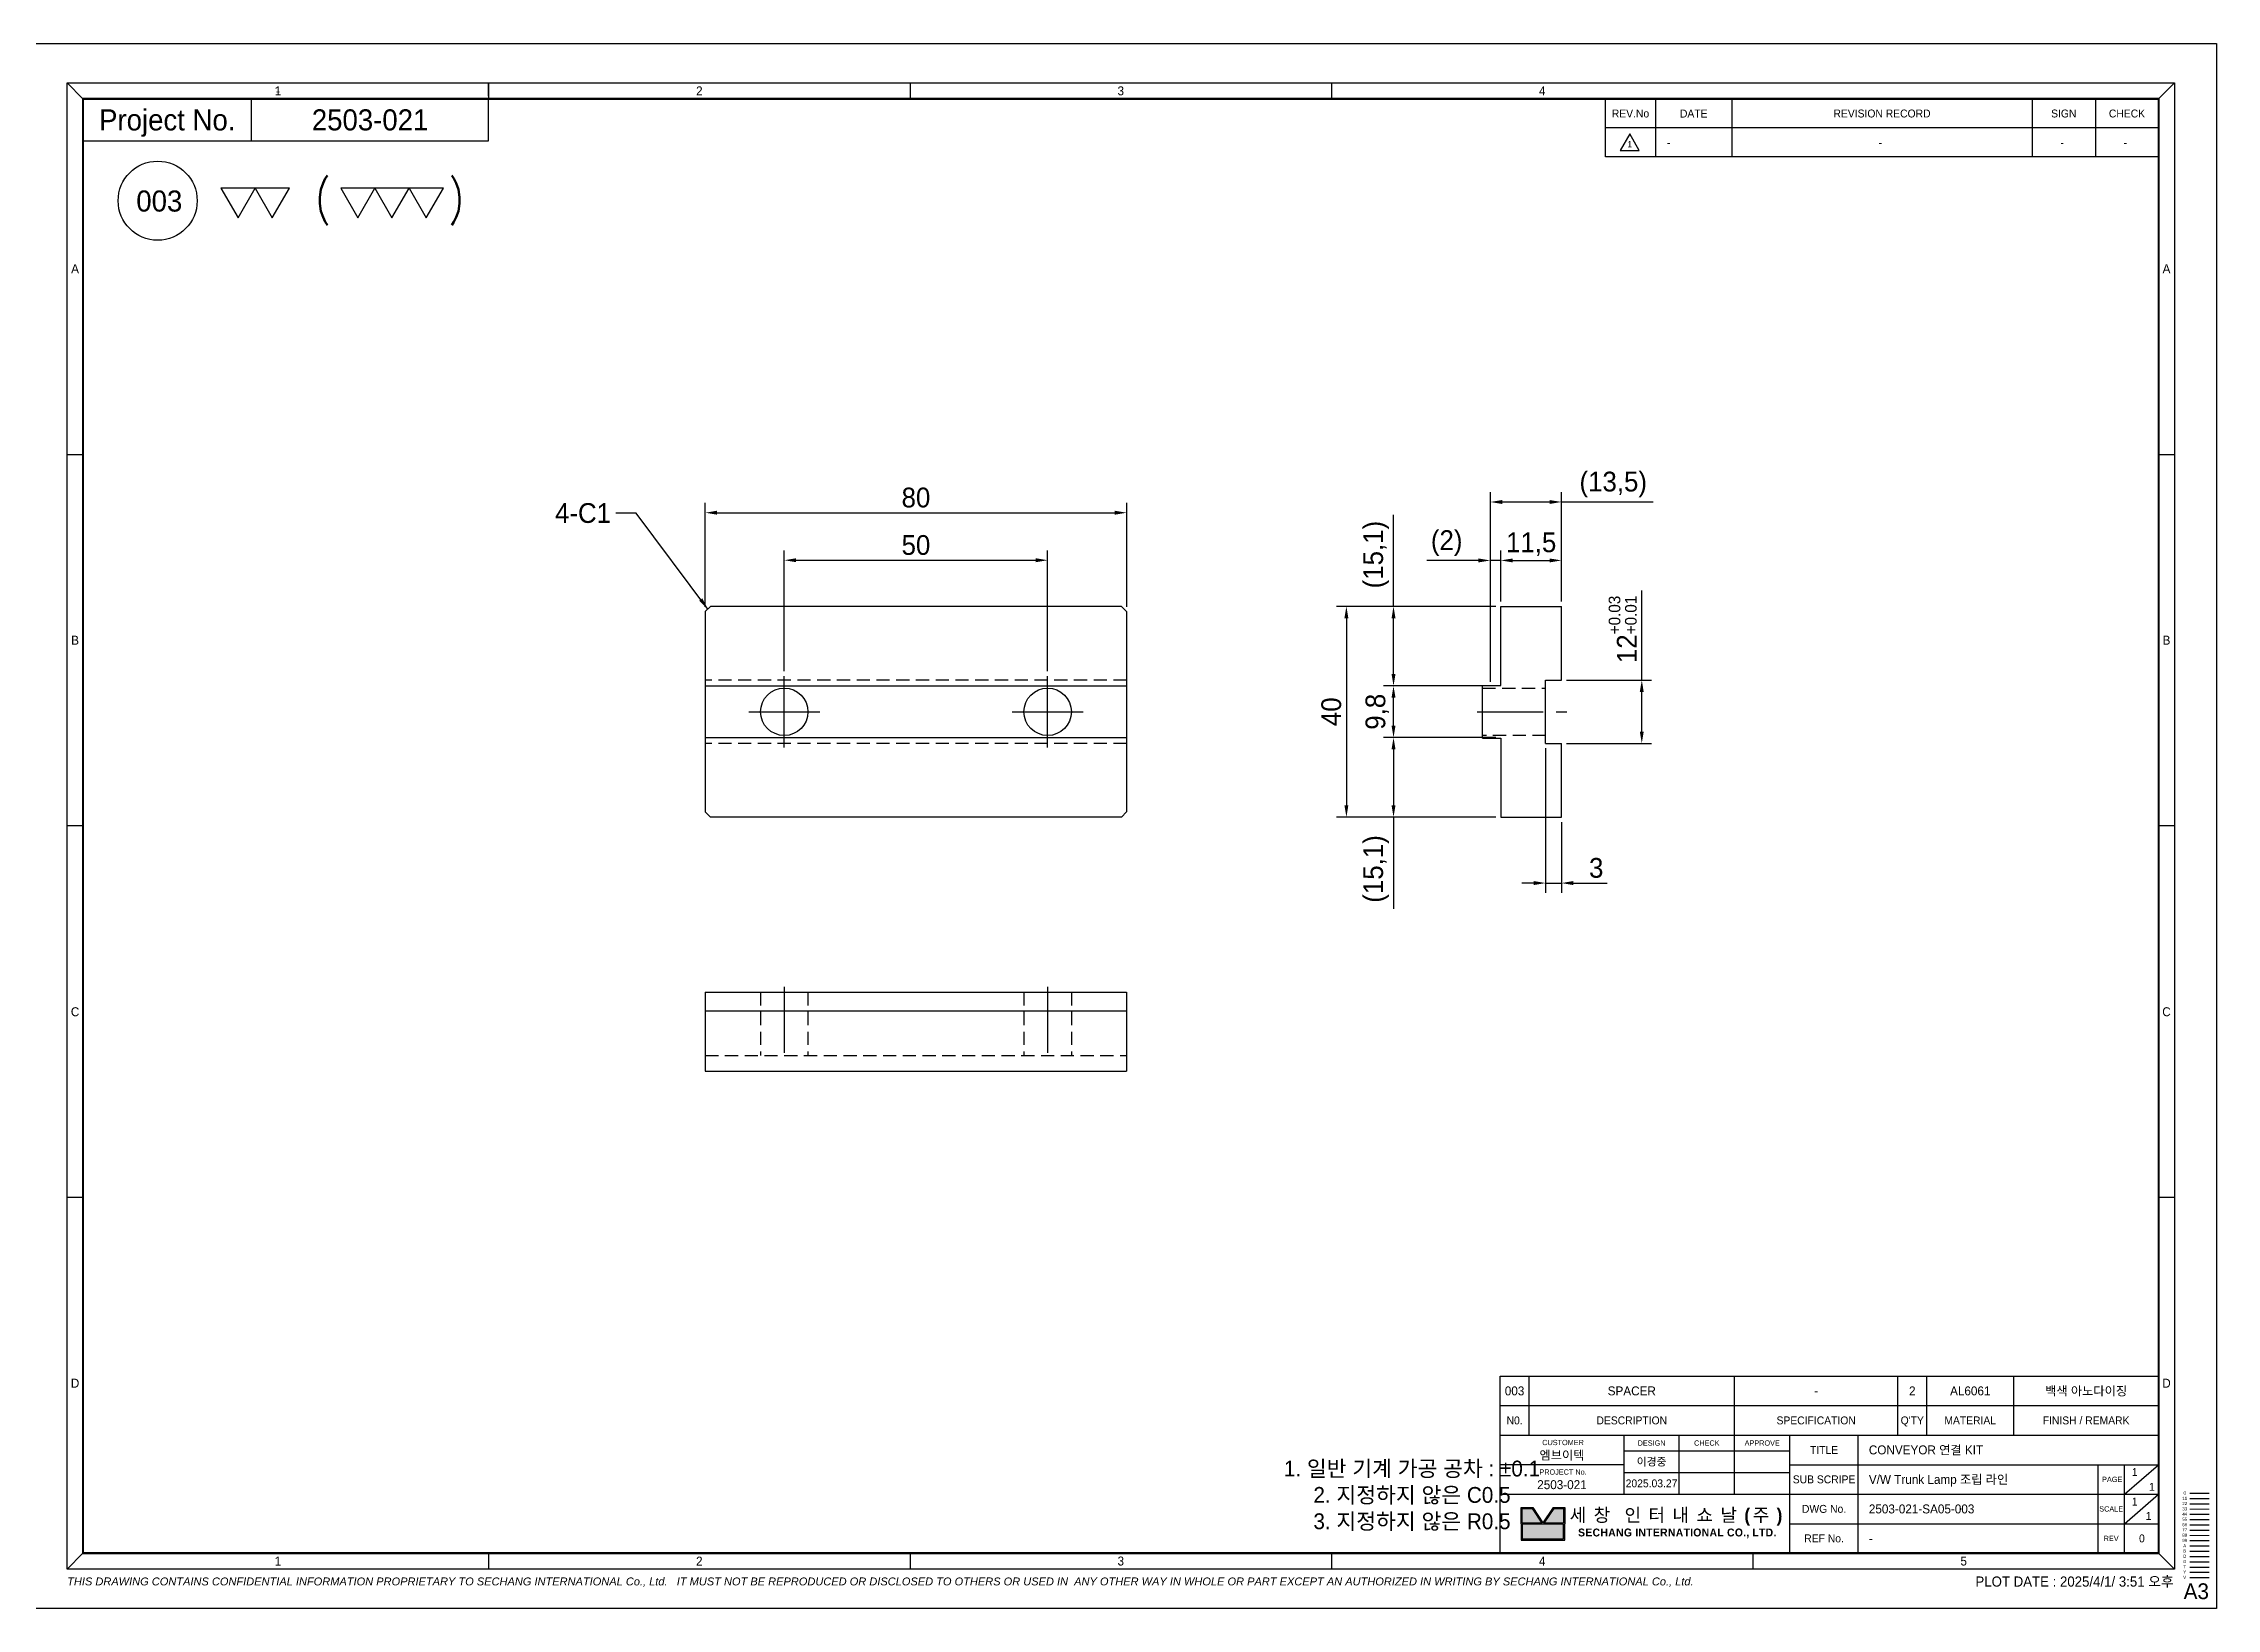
# Model space of a CAD drawing. Header units: inches. Extents: x 0 to 23821, y 0 to 11279.
# Drawn here: x 17847.5 to 18260, y 9878.4 to 10175.4 of the extents above; entities that cross this region are included whole.
import ezdxf
from ezdxf.enums import TextEntityAlignment as Align

# ---------------------------------------------------------------- set-up
doc = ezdxf.new("R2010")
doc.units = ezdxf.units.IN
doc.header["$LTSCALE"] = 10
doc.header["$MEASUREMENT"] = 0
for name, pattern in [('CENTER', [2, 1.25, -0.25, 0.25, -0.25]), ('HIDDEN', [0.375, 0.25, -0.125]), ('PHANTOM', [2.5, 1.25, -0.25, 0.25, -0.25, 0.25, -0.25])]:
    doc.linetypes.add(name, pattern=pattern)
doc.layers.get('Defpoints').update_dxf_attribs({"color": 8})
for name, color, linetype in [('11', 1, 'CENTER'), ('22', 2, 'HIDDEN'), ('44', 4, 'Continuous'), ('55', 5, 'Continuous'), ('66', 6, 'PHANTOM'), ('77', 40, 'HIDDEN'), ('99', 181, 'Continuous'), ('A', 8, 'Continuous'), ('B', 123, 'Continuous'), ('D', 3, 'Continuous'), ('G', 231, 'Continuous'), ('T', 3, 'Continuous'), ('V', 1, 'Continuous'), ('Y', 60, 'Continuous')]:
    doc.layers.add(name, color=color, linetype=linetype)
doc.layers.add('33', color=3, linetype='PHANTOM', lineweight=9)
doc.layers.add('88', color=35, linetype='Continuous', lineweight=5)
doc.styles.add('ROMANS', font='romans.shx', dxfattribs={"width": 0.9, "bigfont": 'whgtxt.shx'})
doc.styles.add('SCI', font='')
doc.styles.get('SCI').set_extended_font_data('Gulim')
doc.dimstyles.new('SCH', dxfattribs={"dimtxt": 2.5, "dimasz": 2, "dimexe": 1.25, "dimexo": 0.625, "dimtad": 1, "dimdec": 8, "dimtxsty": 'SCI', "dimcen": 2.5, "dimclrd": 4, "dimclre": 4, "dimclrt": 7, "dimadec": 8, "dimazin": 2, "dimtfac": 1, "dimtdec": 8, "dimtmove": 0, "dimatfit": 3, "dimfxl": 1, "dimarcsym": 0})

# ---------------------------------------------------------------- blocks, each defined once
blk = doc.blocks.new('A$C5b8731fd')
for p, q in [((0, 0), (-2.25, -3.9)), ((2.25, -3.9), (0, 0)), ((-2.25, -3.9), (2.25, -3.9))]:
    blk.add_line(p, q)
blk = doc.blocks.new('SECHANG REV')
at = {"color": 7}
blk.add_line((-52.5, 0), (-52.5, 5.5), dxfattribs=at)
at = {"color": 3}
for p, q in [((-43, 5.5), (-43, 0)), ((-28.5, 5.5), (-28.5, 0)), ((28.5, 5.5), (28.5, 0)), ((40.5, 5.5), (40.5, 0)), ((52.5, 5.5), (52.5, 0))]:
    blk.add_line(p, q, dxfattribs=at)
blk.add_line((52.5, 0), (-52.5, 0))
blk = doc.blocks.new('A$Ce02b700d')
h = blk.add_hatch(color=5)
h.dxf.hatch_style = 1
h.paths.add_polyline_path([(145.04, -139), (144.1, -139), (144.1, -140.4), (145.97, -140.4)])
h.paths.add_polyline_path([(148.03, -139), (147.09, -139), (146.16, -140.4), (148.03, -140.4)])
h.paths.add_polyline_path([(148.03, -140.5), (144.1, -140.5), (144.1, -141.9), (148.03, -141.9)])
at = {"color": 2}
for p, q in [((6, -3.75), (7.5, -5.25)), ((46, -5), (46, -3.75)), ((46, -3.75), (46, -5.25)), ((86, -3.75), (86, -5.25)), ((126, -3.75), (126, -5.25)), ((206, -3.75), (204.5, -5.25)), ((7.5, -143.25), (6, -144.75)), ((46, -143.25), (46, -144.75)), ((86, -143.25), (86, -144.75)), ((126, -143.25), (126, -144.75)), ((166, -143.25), (166, -144.75)), ((204.5, -143.25), (206, -144.75))]:
    blk.add_line(p, q, dxfattribs=at)
at = {"color": 40}
for p, q in [((23.5, -9.25), (23.5, -5.25)), ((46, -9.25), (46, -5.25))]:
    blk.add_line(p, q, dxfattribs=at)
at = {"color": 3}
blk.add_line((152, -5.25), (204.5, -5.25), dxfattribs=at)
blk.add_line((152, -5.25), (204.5, -5.25), dxfattribs=at)
for p, q in [((6, -39), (7.5, -39)), ((204.5, -39), (206, -39)), ((7.5, -74.25), (6, -74.25)), ((206, -74.25), (204.5, -74.25)), ((7.5, -109.5), (6, -109.5)), ((206, -109.5), (204.5, -109.5)), ((142, -126.45), (204.5, -126.45)), ((142, -143.25), (142, -126.45)), ((204.5, -126.45), (204.5, -143.25)), ((142, -129.25), (204.5, -129.25)), ((142, -132.05), (204.5, -132.05)), ((153.75, -132.05), (153.75, -137.65)), ((153.75, -133.55), (169.5, -133.55)), ((159, -137.65), (159, -132.05)), ((164.25, -137.65), (164.25, -132.05)), ((169.5, -143.25), (169.5, -132.05)), ((198.75, -143.25), (198.75, -134.85)), ((201.25, -137.65), (204.5, -134.85)), ((201.25, -143.25), (201.25, -134.85)), ((142, -137.65), (204.5, -137.65)), ((201.25, -140.45), (204.5, -137.65)), ((207.48, -137.56), (209.29, -137.56)), ((144, -140.45), (144, -138.9)), ((144, -138.9), (145.1, -138.9)), ((144.1, -140.4), (144.1, -139)), ((144.1, -139), (145.04, -139)), ((145.04, -139), (145.97, -140.4)), ((145.1, -138.9), (146.07, -140.36)), ((147.04, -138.9), (146.07, -140.36)), ((147.09, -139), (146.16, -140.4)), ((147.04, -138.9), (148.13, -138.9)), ((147.09, -139), (148.03, -139)), ((148.03, -139), (148.03, -140.4)), ((148.13, -138.9), (148.13, -140.45)), ((144, -140.45), (144, -142)), ((144, -142), (148.13, -142)), ((145.97, -140.4), (144.1, -140.4)), ((148.03, -140.5), (144.1, -140.5)), ((144.1, -140.5), (144.1, -141.9)), ((144.1, -141.9), (148.03, -141.9)), ((148.03, -140.4), (146.16, -140.4)), ((148.03, -141.9), (148.03, -140.5)), ((148.13, -142), (148.13, -140.45)), ((142, -143.25), (204.5, -143.25))]:
    blk.add_line(p, q)
at = {"color": 1}
blk.add_lwpolyline([(0, 0), (210, 0), (210, -148.5), (0, -148.5)], close=True, dxfattribs=at)
at = {"color": 2}
blk.add_lwpolyline([(6, -3.75), (206, -3.75), (206, -144.75), (6, -144.75)], close=True, dxfattribs=at)
at = {"const_width": 0.2}
blk.add_lwpolyline([(7.5, -5.25), (204.5, -5.25), (204.5, -143.25), (7.5, -143.25)], close=True, dxfattribs=at)
at = {"color": 40}
blk.add_lwpolyline([(7.5, -9.25), (46, -9.25)], dxfattribs=at)
for points in [[(22.22, -16.54), (23.84, -13.72), (20.59, -13.72)], [(25.47, -16.54), (27.09, -13.72), (23.84, -13.72)], [(33.58, -16.54), (35.21, -13.72), (31.96, -13.72)], [(36.83, -16.54), (38.46, -13.72), (35.21, -13.72)], [(40.08, -16.54), (41.71, -13.72), (38.46, -13.72)]]:
    blk.add_lwpolyline(points, close=True)
blk.add_circle((14.59, -14.92), 3.75)
at = {"layer": '11'}
blk.add_line((207.48, -138.06), (209.29, -138.06), dxfattribs=at)
at = {"layer": '22'}
blk.add_line((207.48, -138.56), (209.29, -138.56), dxfattribs=at)
at = {"layer": '33'}
blk.add_line((207.48, -139.06), (209.29, -139.06), dxfattribs=at)
at = {"layer": '44'}
blk.add_line((207.48, -139.56), (209.29, -139.56), dxfattribs=at)
at = {"layer": '55'}
blk.add_line((207.48, -140.06), (209.29, -140.06), dxfattribs=at)
at = {"layer": '66'}
blk.add_line((207.48, -140.56), (209.29, -140.56), dxfattribs=at)
at = {"layer": '77'}
blk.add_line((207.48, -141.06), (209.29, -141.06), dxfattribs=at)
at = {"layer": '88'}
blk.add_line((207.48, -141.56), (209.29, -141.56), dxfattribs=at)
at = {"layer": '99'}
blk.add_line((207.48, -142.06), (209.29, -142.06), dxfattribs=at)
at = {"layer": 'A'}
blk.add_line((207.48, -142.56), (209.29, -142.56), dxfattribs=at)
at = {"layer": 'B'}
blk.add_line((207.48, -143.06), (209.29, -143.06), dxfattribs=at)
at = {"layer": 'D'}
for p, q in [((144.75, -129.25), (144.75, -126.45)), ((164.25, -129.25), (164.25, -126.45)), ((179.75, -129.25), (179.75, -126.45)), ((182.5, -129.25), (182.5, -126.45)), ((190.75, -129.25), (190.75, -126.45)), ((144.75, -132.05), (144.75, -129.25)), ((164.25, -132.05), (164.25, -129.25)), ((179.75, -132.05), (179.75, -129.25)), ((182.5, -132.05), (182.5, -129.25)), ((190.75, -132.05), (190.75, -129.25)), ((176, -143.25), (176, -132.05)), ((153.75, -134.85), (142, -134.85)), ((153.75, -135.6), (169.5, -135.6)), ((169.5, -134.85), (204.5, -134.85)), ((169.5, -140.45), (204.5, -140.45)), ((207.48, -143.56), (209.29, -143.56))]:
    blk.add_line(p, q, dxfattribs=at)
at = {"layer": 'G'}
blk.add_line((207.48, -144.06), (209.29, -144.06), dxfattribs=at)
at = {"layer": 'T'}
blk.add_line((207.48, -144.56), (209.29, -144.56), dxfattribs=at)
at = {"layer": 'V'}
blk.add_line((207.48, -145.56), (209.29, -145.56), dxfattribs=at)
at = {"layer": 'Y'}
blk.add_line((207.48, -145.06), (209.29, -145.06), dxfattribs=at)
for name, p, xscale, yscale, zscale in [('SECHANG REV', (178.25, -8), 0.5, 0.5, 0.5), ('SECHANG REV', (178.25, -10.75), 0.5, 0.5, 0.5), ('A$C5b8731fd', (154.3, -8.58), 0.3999999999999999, 0.3999999999999999, 0.3999999999999999)]:
    blk.add_blockref(name, p, dxfattribs=dict(xscale=xscale, yscale=yscale, zscale=zscale))
at = {"color": 2, "style": 'SCI'}
blk.add_text('1', height=0.5, dxfattribs=at).set_placement((26, -4.38), align=Align.MIDDLE_CENTER)
at = {"style": 'SCI'}
for s, height, p in [('Project No.', 2, (15.5, -7.25)), ('N0.', 0.75, (143.38, -130.65)), ('DESCRIPTION', 0.75, (154.5, -130.65)), ('SPECIFICATION', 0.75, (172, -130.65)), ("Q'TY", 0.75, (181.12, -130.65)), ('MATERIAL', 0.75, (186.62, -130.65)), ('FINISH / REMARK', 0.75, (197.62, -130.65)), ('이경중', 0.75, (156.38, -134.57)), ('0', 0.3, (206.98, -137.54))]:
    blk.add_text(s, height=height, dxfattribs=at).set_placement(p, align=Align.MIDDLE_CENTER)
for p in [(157.84, -9.77), (177.93, -9.77), (195.18, -9.77), (201.18, -9.77)]:
    blk.add_text('-', height=0.75, dxfattribs=at).set_placement(p)
at = {"style": 'ROMANS', "width": 0.8}
for s, p in [('(', (30.29, -14.66)), (')', (42.92, -14.66))]:
    blk.add_text(s, height=3.08, dxfattribs=at).set_placement(p, align=Align.MIDDLE_CENTER)
at = {"linetype": 'Continuous', "style": 'SCI'}
blk.add_text('PLOT DATE : 2025/4/1/ 3:51 오후', height=0.96, dxfattribs=at).set_placement((205.93, -146.42), align=Align.RIGHT)
at = {"color": 2, "style": 'SCI'}
blk.add_text('A3', height=1.5, dxfattribs=at).set_placement((209.28, -148.06), align=Align.BOTTOM_RIGHT)
at = {"color": 2, "attachment_point": 5, "style": 'SCI'}
for s, insert, char_height, width in [('1', (26, -4.5), 0.85, 40), ('2', (66, -4.5), 0.85, 40), ('3', (106, -4.5), 0.85, 40), ('4', (146, -4.5), 0.85, 40), ('A', (6.75, -21.37), 0.85, 1.5), ('A', (205.25, -21.37), 0.85, 1.5), ('B', (6.75, -56.62), 0.85, 1.5), ('B', (205.25, -56.62), 0.85, 1.5), ('C', (6.75, -91.88), 0.85, 1.5), ('C', (205.25, -91.88), 0.85, 1.5), ('D', (6.75, -127.12), 0.85, 1.5), ('D', (205.25, -127.12), 0.85, 1.5), ('1. 일반 기계 가공 공차 : ±0.1\\P2. 지정하지 않은 C0.5\\P3. 지정하지 않은 R0.5', (133.64, -137.8), 1.5, 41.7909), ('1', (26, -144), 0.85, 40), ('2', (66, -144), 0.85, 40), ('3', (106, -144), 0.85, 40), ('4', (146, -144), 0.85, 40), ('5', (186, -144), 0.85, 40)]:
    blk.add_mtext(s, dxfattribs=dict(at, insert=insert, char_height=char_height, width=width))
at = {"style": 'SCI'}
for s, insert, char_height, width, attachment_point in [('REV.No', (154.38, -6.65), 0.75, 4.75, 5), ('DATE', (160.38, -6.65), 0.75, 7.25, 5), ('REVISION RECORD', (178.25, -6.65), 0.75, 28.5, 5), ('SIGN', (195.5, -6.65), 0.75, 6, 5), ('CHECK', (201.5, -6.65), 0.75, 6, 5), ('{\\fGulim|b0|i0|c129|p50;1}', (154.3, -9.56), 0.6, 1.8015, 5), (' CUSTOMER', (147.88, -132.75), 0.5, 11.75, 5), ('DESIGN', (156.38, -132.8), 0.5, 5.25, 5), ('CHECK', (161.62, -132.8), 0.5, 5.25, 5), ('APPROVE', (166.88, -132.8), 0.5, 5.25, 5), ('TITLE', (172.75, -133.45), 0.75, 6.5, 5), (' PROJECT No.', (147.88, -135.55), 0.5, 11.75, 5), ('SUB SCRIPE', (172.75, -136.25), 0.75, 6.5, 5), (' PAGE', (200, -136.25), 0.5, 2.5, 5), ('\\pi0.71363;1', (201.25, -135.55), 0.75, 1.625, 4), ('\\pi0.71363;1', (201.25, -138.35), 0.75, 1.625, 4), ('\\pi0.71363;1', (202.88, -136.95), 0.75, 1.625, 4), ('{\\fGulim|b1|i0|c129|p50;\\T1.45;세창 인터내쇼날(주)}', (158.82, -139.82), 1.25, 19.3667, 5), ('DWG No.', (172.75, -139.05), 0.75, 6.5, 5), ('SCALE', (200, -139.05), 0.5, 2.5, 5), ('{\\fGulim|b1|i0|c129|p50;\\T1.05;SECHANG INTERNATIONAL CO., LTD.}', (158.82, -141.37), 0.75, 19.3667, 5), ('REF No.', (172.75, -141.85), 0.75, 6.5, 5), ('REV', (200, -141.85), 0.5, 2.5, 5)]:
    blk.add_mtext(s, dxfattribs=dict(at, insert=insert, char_height=char_height, width=width, attachment_point=attachment_point))
at = {"color": 3, "insert": (6, -146), "char_height": 0.75, "width": 200.0119, "attachment_point": 4, "style": 'SCI'}
blk.add_mtext('{\\fArial|b0|i1|c0|p34;THIS DRAWING CONTAINS CONFIDENTIAL INFORMATION PROPRIETARY TO SECHANG INTERNATIONAL Co., Ltd.   IT MUST NOT BE REPRODUCED OR DISCLOSED TO OTHERS OR USED IN  ANY OTHER WAY IN WHOLE OR PART EXCEPT AN AUTHORIZED IN WRITING BY SECHANG INTERNATIONAL Co., Ltd.  }', dxfattribs=at)
at = {"layer": '11', "style": 'SCI'}
blk.add_text('11', height=0.3, dxfattribs=at).set_placement((206.98, -138.04), align=Align.MIDDLE_CENTER)
at = {"layer": '22', "style": 'SCI'}
blk.add_text('22', height=0.3, dxfattribs=at).set_placement((206.98, -138.54), align=Align.MIDDLE_CENTER)
at = {"layer": '33', "style": 'SCI'}
blk.add_text('33', height=0.3, dxfattribs=at).set_placement((206.98, -139.04), align=Align.MIDDLE_CENTER)
at = {"layer": '44', "style": 'SCI'}
blk.add_text('44', height=0.3, dxfattribs=at).set_placement((206.98, -139.54), align=Align.MIDDLE_CENTER)
at = {"layer": '55', "style": 'SCI'}
blk.add_text('55', height=0.3, dxfattribs=at).set_placement((206.98, -140.04), align=Align.MIDDLE_CENTER)
at = {"layer": '66', "style": 'SCI'}
blk.add_text('66', height=0.3, dxfattribs=at).set_placement((206.98, -140.54), align=Align.MIDDLE_CENTER)
at = {"layer": '77', "style": 'SCI'}
blk.add_text('77', height=0.3, dxfattribs=at).set_placement((206.98, -141.04), align=Align.MIDDLE_CENTER)
at = {"layer": '88', "style": 'SCI'}
blk.add_text('88', height=0.3, dxfattribs=at).set_placement((206.98, -141.54), align=Align.MIDDLE_CENTER)
at = {"layer": '99', "style": 'SCI'}
blk.add_text('99', height=0.3, dxfattribs=at).set_placement((206.98, -142.04), align=Align.MIDDLE_CENTER)
at = {"layer": 'A', "style": 'SCI'}
blk.add_text('A', height=0.3, dxfattribs=at).set_placement((206.98, -142.54), align=Align.MIDDLE_CENTER)
at = {"layer": 'B', "style": 'SCI'}
blk.add_text('B', height=0.3, dxfattribs=at).set_placement((206.98, -143.04), align=Align.MIDDLE_CENTER)
at = {"layer": 'D', "style": 'SCI'}
blk.add_text('D', height=0.3, dxfattribs=at).set_placement((206.98, -143.54), align=Align.MIDDLE_CENTER)
at = {"layer": 'G', "style": 'SCI'}
blk.add_text('G', height=0.3, dxfattribs=at).set_placement((206.98, -144.04), align=Align.MIDDLE_CENTER)
at = {"layer": 'T', "style": 'SCI'}
blk.add_text('T', height=0.3, dxfattribs=at).set_placement((206.98, -144.54), align=Align.MIDDLE_CENTER)
at = {"layer": 'V', "style": 'SCI'}
blk.add_text('V', height=0.3, dxfattribs=at).set_placement((206.98, -145.54), align=Align.MIDDLE_CENTER)
at = {"layer": 'Y', "style": 'SCI'}
blk.add_text('Y', height=0.3, dxfattribs=at).set_placement((206.98, -145.04), align=Align.MIDDLE_CENTER)
blk = doc.blocks.new('A$C5A220EFD')
for p, q in [((0, 19), (1, 20)), ((0, 19), (0, -19)), ((79, 20), (1, 20)), ((79, 20), (80, 19)), ((80, 19), (80, -19)), ((0, 4.9), (80, 4.9)), ((0, -4.9), (80, -4.9)), ((1, -20), (0, -19)), ((79, -20), (1, -20)), ((80, -19), (79, -20))]:
    blk.add_line(p, q)
for centre in [(15, 0), (65, 0)]:
    blk.add_circle(centre, 4.5)
at = {"layer": '11', "ltscale": 2.025}
for p, q in [((15, -6.75), (15, 6.75)), ((65, -6.75), (65, 6.75)), ((8.25, 0), (21.75, 0)), ((58.25, 0), (71.75, 0))]:
    blk.add_line(p, q, dxfattribs=at)
at = {"layer": '22'}
for p, q in [((80, 6), (0, 6)), ((80, -6), (0, -6))]:
    blk.add_line(p, q, dxfattribs=at)
blk = doc.blocks.new('A$C539E3CE3')
for p, q in [((2, 5), (2, 20)), ((2, 20), (13.5, 20)), ((13.5, 6), (13.5, 20)), ((-1.5, 5), (2, 5)), ((-1.5, -5), (-1.5, 5)), ((10.5, -6), (10.5, 6)), ((10.5, 6), (13.5, 6)), ((-1.5, -5), (2, -5)), ((2, -5), (2, -20)), ((10.5, -6), (13.5, -6)), ((13.5, -20), (13.5, -6)), ((2, -20), (13.5, -20))]:
    blk.add_line(p, q)
at = {"layer": '11'}
blk.add_line((-2.5, 0), (14.5, 0), dxfattribs=at)
at = {"layer": '22'}
for p, q in [((-1.5, 4.5), (10.5, 4.5)), ((10.5, -4.5), (-1.5, -4.5))]:
    blk.add_line(p, q, dxfattribs=at)
blk = doc.blocks.new('*D2033')
at = {"color": 4, "lineweight": -2, "transparency": 16777216}
for p, q in [((17988.12, 10056.25), (17988.12, 10079.2)), ((18038.12, 10056.25), (18038.12, 10079.2)), ((17990.37, 10077.33), (18035.87, 10077.33))]:
    blk.add_line(p, q, dxfattribs=at)
at = {"color": 4, "transparency": 16777216}
for points in [[(17990.37, 10077.7), (17990.37, 10076.95), (17988.12, 10077.33)], [(18035.87, 10077.7), (18035.87, 10076.95), (18038.12, 10077.33)]]:
    blk.add_solid(points, dxfattribs=at)
at = {"layer": 'Defpoints', "color": 0, "transparency": 16777216}
for p in [(18038.12, 10077.33), (17988.12, 10055.32), (18038.12, 10055.32)]:
    blk.add_point(p, dxfattribs=at)
at = {"color": 7, "transparency": 16777216, "insert": (18013.12, 10080.19), "char_height": 3.75, "attachment_point": 5, "style": 'SCI'}
blk.add_mtext('50', dxfattribs=at)
blk = doc.blocks.new('*D2034')
at = {"color": 4, "lineweight": -2, "transparency": 16777216}
for p, q in [((17973.12, 10068.5), (17973.12, 10088.22)), ((17975.37, 10086.34), (18050.87, 10086.34)), ((18053.12, 10068.5), (18053.12, 10088.22))]:
    blk.add_line(p, q, dxfattribs=at)
at = {"color": 4, "transparency": 16777216}
for points in [[(17975.37, 10086.72), (17975.37, 10085.97), (17973.12, 10086.34)], [(18050.87, 10086.72), (18050.87, 10085.97), (18053.12, 10086.34)]]:
    blk.add_solid(points, dxfattribs=at)
at = {"layer": 'Defpoints', "color": 0, "transparency": 16777216}
for p in [(18053.12, 10086.34), (17973.12, 10067.57), (18053.12, 10067.57)]:
    blk.add_point(p, dxfattribs=at)
at = {"color": 7, "transparency": 16777216, "insert": (18013.12, 10089.2), "char_height": 3.75, "attachment_point": 5, "style": 'SCI'}
blk.add_mtext('80', dxfattribs=at)
blk = doc.blocks.new('*D2024')
at = {"color": 4, "lineweight": -2, "transparency": 16777216}
for p, q in [((18121.21, 10053.47), (18101.9, 10053.47)), ((18103.77, 10045.92), (18103.77, 10051.22)), ((18121.21, 10043.67), (18101.9, 10043.67))]:
    blk.add_line(p, q, dxfattribs=at)
at = {"color": 4, "transparency": 16777216}
for points in [[(18103.4, 10051.22), (18104.15, 10051.22), (18103.77, 10053.47)], [(18103.4, 10045.92), (18104.15, 10045.92), (18103.77, 10043.67)]]:
    blk.add_solid(points, dxfattribs=at)
at = {"layer": 'Defpoints', "color": 0, "transparency": 16777216}
for p in [(18103.77, 10053.47), (18122.15, 10053.47), (18122.15, 10043.67)]:
    blk.add_point(p, dxfattribs=at)
at = {"color": 7, "transparency": 16777216, "insert": (18100.68, 10048.57), "char_height": 3.75, "attachment_point": 5, "rotation": 90, "style": 'SCI'}
blk.add_mtext('9,8', dxfattribs=at)
blk = doc.blocks.new('*D2025')
at = {"color": 4, "lineweight": -2, "transparency": 16777216}
for p, q in [((18150.9, 10054.57), (18150.9, 10071.59)), ((18136.59, 10054.57), (18152.77, 10054.57)), ((18150.9, 10044.82), (18150.9, 10052.32)), ((18136.59, 10042.57), (18152.77, 10042.57))]:
    blk.add_line(p, q, dxfattribs=at)
at = {"color": 4, "transparency": 16777216}
for points in [[(18150.52, 10052.32), (18151.27, 10052.32), (18150.9, 10054.57)], [(18150.52, 10044.82), (18151.27, 10044.82), (18150.9, 10042.57)]]:
    blk.add_solid(points, dxfattribs=at)
at = {"layer": 'Defpoints', "color": 0, "transparency": 16777216}
for p in [(18135.65, 10054.57), (18150.9, 10054.57), (18135.65, 10042.57)]:
    blk.add_point(p, dxfattribs=at)
at = {"color": 7, "transparency": 16777216, "insert": (18147.27, 10064.2), "char_height": 3.75, "attachment_point": 5, "rotation": 90, "style": 'SCI'}
blk.add_mtext('12{\\H0.59x;\\S+0.03^ +0.01;}', dxfattribs=at)
blk = doc.blocks.new('*D2026')
at = {"color": 4, "lineweight": -2, "transparency": 16777216}
for p, q in [((18124.15, 10069.5), (18124.15, 10079.16)), ((18135.65, 10069.5), (18135.65, 10079.16)), ((18126.4, 10077.29), (18133.4, 10077.29))]:
    blk.add_line(p, q, dxfattribs=at)
at = {"color": 4, "transparency": 16777216}
for points in [[(18126.4, 10077.66), (18126.4, 10076.91), (18124.15, 10077.29)], [(18133.4, 10077.66), (18133.4, 10076.91), (18135.65, 10077.29)]]:
    blk.add_solid(points, dxfattribs=at)
at = {"layer": 'Defpoints', "color": 0, "transparency": 16777216}
for p in [(18135.65, 10077.29), (18124.15, 10068.57), (18135.65, 10068.57)]:
    blk.add_point(p, dxfattribs=at)
at = {"color": 7, "transparency": 16777216, "insert": (18129.9, 10080.38), "char_height": 3.75, "attachment_point": 5, "style": 'SCI'}
blk.add_mtext('11,5', dxfattribs=at)
blk = doc.blocks.new('*D2027')
at = {"color": 4, "lineweight": -2, "transparency": 16777216}
for p, q in [((18122.15, 10054.25), (18122.15, 10090.25)), ((18135.65, 10069.5), (18135.65, 10090.25)), ((18124.4, 10088.38), (18133.4, 10088.38)), ((18135.65, 10088.38), (18153.06, 10088.38))]:
    blk.add_line(p, q, dxfattribs=at)
at = {"color": 4, "transparency": 16777216}
for points in [[(18124.4, 10088.75), (18124.4, 10088), (18122.15, 10088.38)], [(18133.4, 10088.75), (18133.4, 10088), (18135.65, 10088.38)]]:
    blk.add_solid(points, dxfattribs=at)
at = {"layer": 'Defpoints', "color": 0, "transparency": 16777216}
for p in [(18135.65, 10088.38), (18135.65, 10068.57), (18122.15, 10053.32)]:
    blk.add_point(p, dxfattribs=at)
at = {"color": 7, "transparency": 16777216, "insert": (18145.48, 10091.69), "char_height": 3.75, "attachment_point": 5, "style": 'SCI'}
blk.add_mtext('(13,5)', dxfattribs=at)
blk = doc.blocks.new('*D2028')
at = {"color": 4, "lineweight": -2, "transparency": 16777216}
for p, q in [((18122.15, 10054.25), (18122.15, 10079.16)), ((18124.15, 10069.5), (18124.15, 10079.16)), ((18119.9, 10077.29), (18110.07, 10077.29)), ((18124.15, 10077.29), (18122.15, 10077.29)), ((18126.4, 10077.29), (18128.65, 10077.29))]:
    blk.add_line(p, q, dxfattribs=at)
at = {"color": 4, "transparency": 16777216}
for points in [[(18119.9, 10077.66), (18119.9, 10076.91), (18122.15, 10077.29)], [(18126.4, 10077.66), (18126.4, 10076.91), (18124.15, 10077.29)]]:
    blk.add_solid(points, dxfattribs=at)
at = {"layer": 'Defpoints', "color": 0, "transparency": 16777216}
for p in [(18122.15, 10077.29), (18124.15, 10068.57), (18122.15, 10053.32)]:
    blk.add_point(p, dxfattribs=at)
at = {"color": 7, "transparency": 16777216, "insert": (18113.86, 10080.58), "char_height": 3.75, "attachment_point": 5, "style": 'SCI'}
blk.add_mtext('(2)', dxfattribs=at)
blk = doc.blocks.new('*D2029')
at = {"color": 4, "lineweight": -2, "transparency": 16777216}
for p, q in [((18132.65, 10041.63), (18132.65, 10014.19)), ((18135.65, 10027.63), (18135.65, 10014.19)), ((18130.4, 10016.06), (18128.15, 10016.06)), ((18132.65, 10016.06), (18135.65, 10016.06)), ((18137.9, 10016.06), (18144.35, 10016.06))]:
    blk.add_line(p, q, dxfattribs=at)
at = {"color": 4, "transparency": 16777216}
for points in [[(18130.4, 10016.44), (18130.4, 10015.69), (18132.65, 10016.06)], [(18137.9, 10016.44), (18137.9, 10015.69), (18135.65, 10016.06)]]:
    blk.add_solid(points, dxfattribs=at)
at = {"layer": 'Defpoints', "color": 0, "transparency": 16777216}
for p in [(18132.65, 10042.57), (18135.65, 10028.57), (18135.65, 10016.06)]:
    blk.add_point(p, dxfattribs=at)
at = {"color": 7, "transparency": 16777216, "insert": (18142.25, 10018.92), "char_height": 3.75, "attachment_point": 5, "style": 'SCI'}
blk.add_mtext('3', dxfattribs=at)
blk = doc.blocks.new('*D2030')
at = {"color": 4, "lineweight": -2, "transparency": 16777216}
for p, q in [((18123.21, 10068.57), (18092.95, 10068.57)), ((18094.83, 10066.32), (18094.83, 10030.82)), ((18123.21, 10028.57), (18092.95, 10028.57))]:
    blk.add_line(p, q, dxfattribs=at)
at = {"color": 4, "transparency": 16777216}
for points in [[(18094.45, 10066.32), (18095.2, 10066.32), (18094.83, 10068.57)], [(18094.45, 10030.82), (18095.2, 10030.82), (18094.83, 10028.57)]]:
    blk.add_solid(points, dxfattribs=at)
at = {"layer": 'Defpoints', "color": 0, "transparency": 16777216}
for p in [(18124.15, 10068.57), (18094.83, 10028.57), (18124.15, 10028.57)]:
    blk.add_point(p, dxfattribs=at)
at = {"color": 7, "transparency": 16777216, "insert": (18091.97, 10048.57), "char_height": 3.75, "attachment_point": 5, "rotation": 90, "style": 'SCI'}
blk.add_mtext('40', dxfattribs=at)
blk = doc.blocks.new('*D2031')
at = {"color": 4, "lineweight": -2, "transparency": 16777216}
for p, q in [((18123.21, 10043.67), (18101.9, 10043.67)), ((18103.77, 10041.42), (18103.77, 10030.82)), ((18123.21, 10028.57), (18101.9, 10028.57)), ((18103.77, 10028.57), (18103.77, 10011.16))]:
    blk.add_line(p, q, dxfattribs=at)
at = {"color": 4, "transparency": 16777216}
for points in [[(18103.4, 10041.42), (18104.15, 10041.42), (18103.77, 10043.67)], [(18103.4, 10030.82), (18104.15, 10030.82), (18103.77, 10028.57)]]:
    blk.add_solid(points, dxfattribs=at)
at = {"layer": 'Defpoints', "color": 0, "transparency": 16777216}
for p in [(18124.15, 10043.67), (18103.77, 10028.57), (18124.15, 10028.57)]:
    blk.add_point(p, dxfattribs=at)
at = {"color": 7, "transparency": 16777216, "insert": (18100.47, 10018.74), "char_height": 3.75, "attachment_point": 5, "rotation": 90, "style": 'SCI'}
blk.add_mtext('(15,1)', dxfattribs=at)
blk = doc.blocks.new('*D2032')
at = {"color": 4, "lineweight": -2, "transparency": 16777216}
for p, q in [((18103.77, 10068.57), (18103.77, 10085.97)), ((18123.21, 10068.57), (18101.9, 10068.57)), ((18103.77, 10055.72), (18103.77, 10066.32)), ((18123.21, 10053.47), (18101.9, 10053.47))]:
    blk.add_line(p, q, dxfattribs=at)
at = {"color": 4, "transparency": 16777216}
for points in [[(18103.4, 10066.32), (18104.15, 10066.32), (18103.77, 10068.57)], [(18103.4, 10055.72), (18104.15, 10055.72), (18103.77, 10053.47)]]:
    blk.add_solid(points, dxfattribs=at)
at = {"layer": 'Defpoints', "color": 0, "transparency": 16777216}
for p in [(18103.77, 10068.57), (18124.15, 10068.57), (18124.15, 10053.47)]:
    blk.add_point(p, dxfattribs=at)
at = {"color": 7, "transparency": 16777216, "insert": (18100.47, 10078.39), "char_height": 3.75, "attachment_point": 5, "rotation": 90, "style": 'SCI'}
blk.add_mtext('(15,1)', dxfattribs=at)
blk = doc.blocks.new('A$C3F3C7DC9')
for p, q in [((-80, 0.5), (-80, 15.5)), ((-80, 15.5), (0, 15.5)), ((0, 0.5), (0, 15.5)), ((-80, 4), (0, 4)), ((-80, 0.5), (0, 0.5))]:
    blk.add_line(p, q)
at = {"layer": '11'}
for p, q in [((-65, -0.5), (-65, 13.5)), ((-15, -0.5), (-15, 13.5))]:
    blk.add_line(p, q, dxfattribs=at)
at = {"layer": '22'}
for p, q in [((-80, 12.5), (0, 12.5)), ((-69.5, 0.5), (-69.5, 12.5)), ((-60.5, 0.5), (-60.5, 12.5)), ((-19.5, 0.5), (-19.5, 12.5)), ((-10.5, 0.5), (-10.5, 12.5))]:
    blk.add_line(p, q, dxfattribs=at)

msp = doc.modelspace()

# ---------------------------------------------------------------- linework, layer by layer
at = {"color": 40}
for p, q in [((17887, 10156.890737), (17887, 10164.890737)), ((17932, 10156.890737), (17932, 10164.890737))]:
    msp.add_line(p, q, dxfattribs=at)
at = {"color": 2}
msp.add_line((17932, 10167.890737), (17932, 10164.890737), dxfattribs=at)
at = {"color": 40}
msp.add_lwpolyline([(17855, 10156.890737), (17932, 10156.890737)], dxfattribs=at)

# ---------------------------------------------------------------- block references
at = {"xscale": 2, "yscale": 2, "zscale": 2}
msp.add_blockref('A$Ce02b700d', (17840, 10175.390737), dxfattribs=at)
at = {"ltscale": 0.5}
for name, p in [('A$C5A220EFD', (17973.1172496, 10048.56624401)), ('A$C539E3CE3', (18122.1502704, 10048.56624401))]:
    msp.add_blockref(name, p, dxfattribs=at)
at = {"ltscale": 0.5, "xscale": -1, "rotation": 180}
msp.add_blockref('A$C3F3C7DC9', (18053.1172496, 9995.84590916), dxfattribs=at)

# ---------------------------------------------------------------- texts
at = {"style": 'SCI'}
for s, height, p in [('Project No.', 4, (17871, 10160.890737)), ('2503-021', 4, (17909.5, 10160.890737)), ('003', 4, (17869.49194162, 10145.49119037)), ('백색 아노다이징', 1.7, (18235.25, 9919.690737)), ('003', 1.7, (18126.75, 9919.690737)), ('SPACER', 1.7, (18149, 9919.690737)), ('-', 1.7, (18184, 9919.690737)), ('2', 1.7, (18202.25, 9919.690737)), ('AL6061', 1.7, (18213.25, 9919.690737)), ('엠브이텍', 1.7, (18135.75, 9907.494311)), ('2503-021', 1.7, (18135.75, 9901.894311)), ('2025.03.27', 1.5, (18152.75, 9902.140737)), ('1', 1.5, (18247.09621973, 9895.95631206))]:
    msp.add_text(s, height=height, dxfattribs=at).set_placement(p, align=Align.MIDDLE_CENTER)
for s, p in [('CONVEYOR 연결 KIT', (18194, 9908.490737)), ('V/W Trunk Lamp 조립 라인', (18194, 9902.890737)), ('2503-021-SA05-003', (18194, 9897.290737)), ('-', (18194, 9891.690737))]:
    msp.add_text(s, height=1.7, dxfattribs=at).set_placement(p, align=Align.MIDDLE_LEFT)
at = {"color": 7, "insert": (17955.23850994, 10084.35576935), "char_height": 3.75, "attachment_point": 9, "style": 'SCI'}
msp.add_mtext('4-C1', dxfattribs=at)
at = {"insert": (18242.5, 9891.690737), "char_height": 1.5, "width": 6.5, "attachment_point": 4, "style": 'SCI'}
msp.add_mtext('\\pi2.78862;0', dxfattribs=at)

# ---------------------------------------------------------------- dimensions: what is measured, and where the dimension line sits
for base, p1, p2, picture, middle in [((18135.6502703992, 10088.3790409848), (18122.1502703992, 10053.3162440142), (18135.6502703992, 10068.5662440142), '*D2027', (18145.478915539, 10091.6858818636)), ((18122.1502704, 10077.2859904), (18124.1502704, 10068.56624401), (18122.1502704, 10053.31624401), '*D2028', (18113.861572, 10080.5828446))]:
    dim = msp.add_linear_dim(base=base, p1=p1, p2=p2, text='(<>)', dimstyle='SCH', override={"dimscale": 1.5, "dimasz": 1.5})
    dim.commit()
    dim.dimension.update_dxf_attribs({"geometry": picture, "text_midpoint": middle})
for base, p1, p2, picture, middle in [((18053.1172496018, 10086.3439416388), (17973.1172496018, 10067.5662440142), (18053.1172496018, 10067.5662440142), '*D2034', (18013.1172496018, 10089.2038783898)), ((18038.1172496018, 10077.3265207241), (17988.1172496018, 10055.3162440142), (18038.1172496018, 10055.3162440142), '*D2033', (18013.1172496018, 10080.1864574751)), ((18135.6502703992, 10077.2859904015), (18124.1502703992, 10068.5662440142), (18135.6502703992, 10068.5662440142), '*D2026', (18129.9002703992, 10080.3806142363)), ((18135.6502704, 10016.06104409), (18132.6502704, 10042.56624401), (18135.6502704, 10028.56624401), '*D2029', (18142.25121913, 10018.92098084))]:
    dim = msp.add_linear_dim(base=base, p1=p1, p2=p2, dimstyle='SCH', override={"dimscale": 1.5, "dimasz": 1.5})
    dim.commit()
    dim.dimension.update_dxf_attribs({"geometry": picture, "text_midpoint": middle})
for base, p1, p2, text, picture, middle in [((18103.7748245803, 10068.5662440142), (18124.1502703992, 10053.4662440142), (18124.1502703992, 10068.5662440142), '(<>)', '*D2032', (18100.4679837014, 10078.394889154)), ((18150.8982373324, 10054.5662440142), (18135.6502703992, 10042.5662440142), (18135.6502703992, 10054.5662440142), '<>{\\H0.59x;\\S+0.03^ +0.01;}', '*D2025', (18147.2731291433, 10064.2039437479)), ((18103.7748245803, 10028.5662440142), (18124.1502703992, 10043.6662440142), (18124.1502703992, 10028.5662440142), '(<>)', '*D2031', (18100.4679837014, 10018.7375988743))]:
    dim = msp.add_linear_dim(base=base, p1=p1, p2=p2, angle=90, text=text, dimstyle='SCH', override={"dimscale": 1.5, "dimasz": 1.5})
    dim.commit()
    dim.dimension.update_dxf_attribs({"geometry": picture, "text_midpoint": middle})
for base, p1, p2, picture, middle in [((18094.8281339972, 10028.5662440142), (18124.1502703992, 10068.5662440142), (18124.1502703992, 10028.5662440142), '*D2030', (18091.9657005751, 10048.5662440142)), ((18103.7748245802, 10053.4662440142), (18122.1502703992, 10043.6662440142), (18122.1502703992, 10053.4662440142), '*D2024', (18100.6826974165, 10048.5662440142))]:
    dim = msp.add_linear_dim(base=base, p1=p1, p2=p2, angle=90, dimstyle='SCH', override={"dimscale": 1.5, "dimasz": 1.5})
    dim.commit()
    dim.dimension.update_dxf_attribs({"geometry": picture, "text_midpoint": middle})

# ---------------------------------------------------------------- leaders
at = {"annotation_type": 0, "has_hookline": 1, "hookline_direction": 1, "text_width": 11.30992011}
msp.add_leader([(17973.6172496, 10068.06624401), (17960.00414683, 10086.23076935), (17956.17600994, 10086.23076935)], dimstyle='SCH', override={"dimscale": 1.5, "dimasz": 1.5, "dimgap": 0.625, "dimtad": 0}, dxfattribs=at)

doc.saveas('drawing.dxf')
